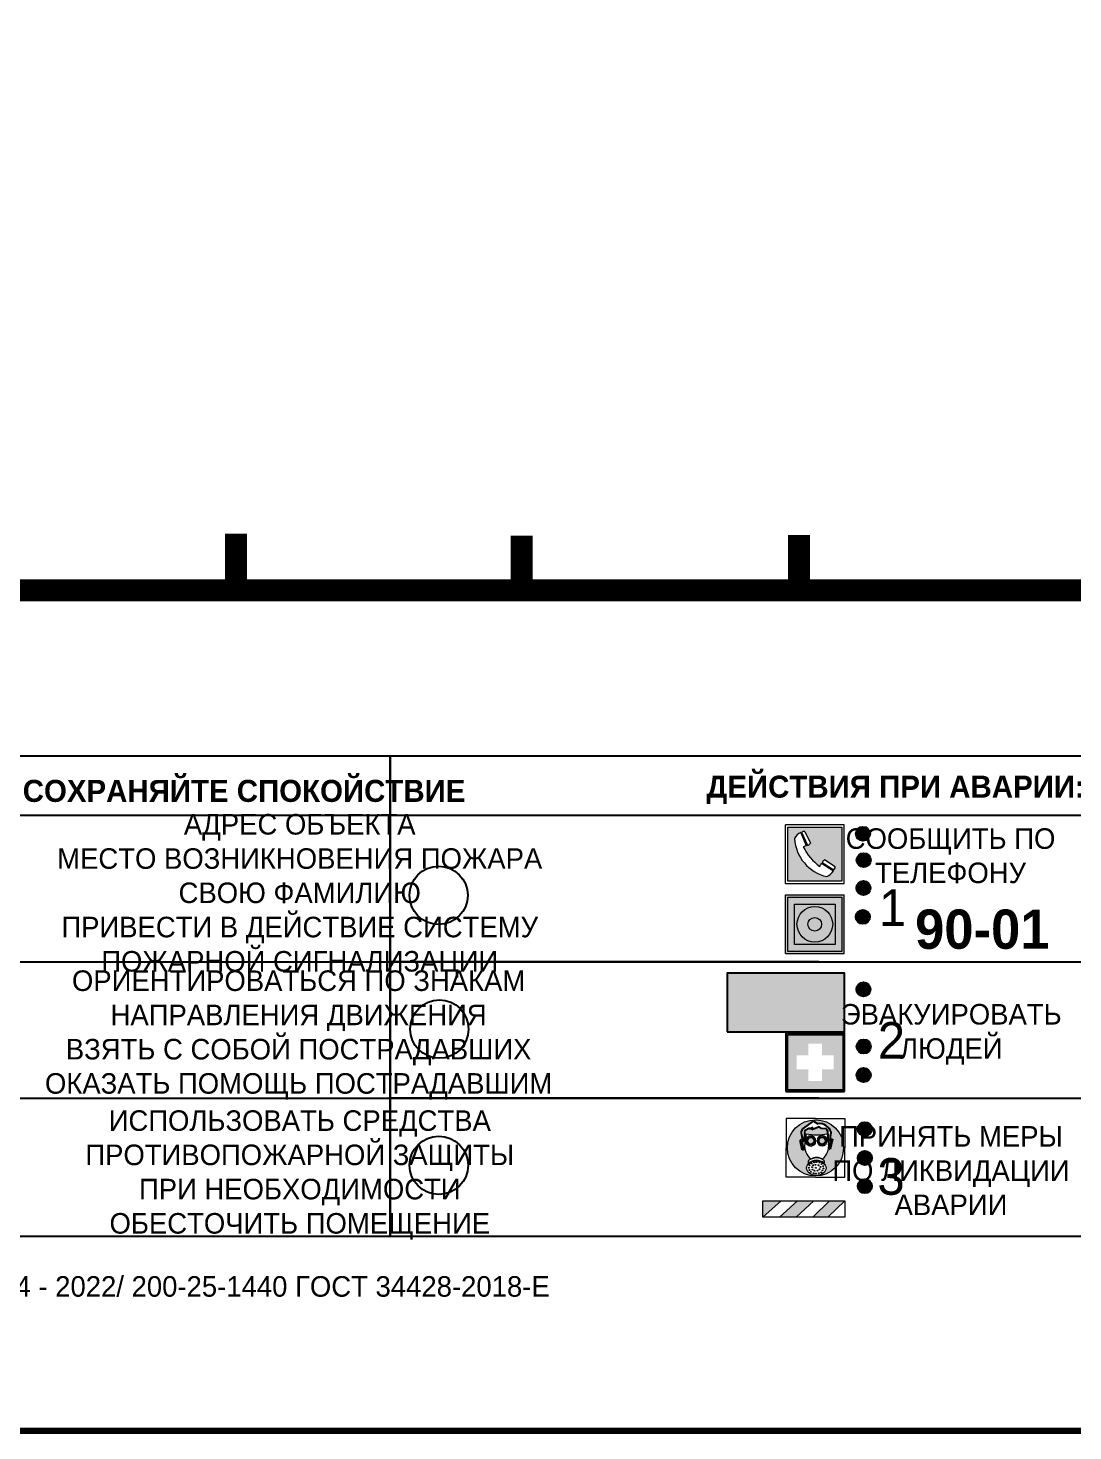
# Model space of a CAD drawing. Header units: millimetres. Extents: x 13810 to 67229, y 12374 to 21950.
# Drawn here: x 35028.2 to 35170.6, y 20273 to 20464.2 of the extents above; entities that cross this region are included whole.
import ezdxf

# ---------------------------------------------------------------- set-up
doc = ezdxf.new("R2010")
doc.units = ezdxf.units.MM
doc.styles.add('обычный', font='arial.ttf')

# ---------------------------------------------------------------- blocks, each defined once
blk = doc.blocks.new('A$C38D26F80')
h = blk.add_hatch(color=5)
h.dxf.hatch_style = 1
h.paths.add_polyline_path([(-8.77, -4.48, 1), (-0.19, -4.48, 1)])
h.paths.add_polyline_path([(-6.75, -3.58), (-6.75, -3.31), (-6.62, -3.22), (-6.5, -3.22), (-6.42, -3.3), (-6.39, -3.28), (-6.59, -2.23), (-6.59, -2.01), (-6.38, -1.58), (-4.76, -0.4), (-4.13, -0.79, -0.362848), (-2.1, -2.1, -0.201049), (-2.17, -2.48, 0.085434), (-2.26, -3.13), (-1.9, -3.16), (-2.25, -4.7), (-2.4, -4.59), (-2.43, -4.34), (-2.36, -4.34), (-2.14, -3.34), (-2.47, -3.42), (-2.58, -1.95), (-2.77, -1.58), (-3.58, -1.52), (-3.92, -1.26), (-5.05, -1.73), (-4.87, -1.39), (-5.41, -1.6), (-5.41, -1.46), (-6.13, -1.87), (-6.18, -3.5), (-6.56, -3.47), (-6.37, -4.59), (-6.16, -4.43), (-6.16, -4.66), (-6.36, -4.79), (-6.37, -4.8), (-6.51, -4.76)], flags=16)
h.paths.add_polyline_path([(-6.51, -4.76), (-6.36, -4.79), (-6.37, -4.8)], flags=0)
h.paths.add_polyline_path([(-5.92, -2.34, 0.089508), (-2.67, -2.35), (-2.48, -3.88, -0.268602), (-3.4, -6.18, 0.262449), (-5.2, -6.18, -0.268602), (-6.11, -3.88)], flags=16)
edge = h.paths.add_edge_path(flags=16)
edge.add_ellipse((-5.19, -3.41), major_axis=(0, 0.842), ratio=0.848992, start_angle=0, end_angle=360)
edge = h.paths.add_edge_path(flags=0)
edge.add_ellipse((-5.19, -3.39), major_axis=(0, 0.665), ratio=0.853798, start_angle=0, end_angle=360)
edge = h.paths.add_edge_path(flags=0)
edge.add_ellipse((-5.19, -3.4), major_axis=(0, 0.528), ratio=0.864094, start_angle=0, end_angle=360)
edge = h.paths.add_edge_path(flags=16)
edge.add_ellipse((-3.47, -3.4), major_axis=(0, 0.842), ratio=0.848992, start_angle=0, end_angle=360)
h.paths.add_polyline_path([(-3.13, -6.45), (-3.13, -6.84, 0.383174), (-5.57, -6.85), (-5.57, -6.49, -0.369952)], flags=16)
edge = h.paths.add_edge_path(flags=0)
edge.add_ellipse((-3.47, -3.39), major_axis=(0, 0.665), ratio=0.853798, start_angle=0, end_angle=360)
edge = h.paths.add_edge_path(flags=0)
edge.add_ellipse((-3.47, -3.4), major_axis=(0, 0.528), ratio=0.864094, start_angle=0, end_angle=360)
edge = h.paths.add_edge_path(flags=16)
edge.add_ellipse((-4.34, -7.57), major_axis=(-1.48, 0), ratio=0.744955, start_angle=0, end_angle=360)
h.paths.add_polyline_path([(-5.01, -6.85, -1), (-5.15, -6.85, -1)], flags=0)
h.paths.add_polyline_path([(-5.33, -7.14, -1), (-5.47, -7.14, -1)], flags=0)
h.paths.add_polyline_path([(-4.61, -6.71, -1), (-4.74, -6.71, -1)], flags=16)
h.paths.add_polyline_path([(-5.43, -7.51, -1), (-5.57, -7.51, -1)], flags=0)
h.paths.add_polyline_path([(-4.26, -6.67, -1), (-4.4, -6.67, -1)], flags=16)
h.paths.add_polyline_path([(-4.74, -7.14, -1), (-4.88, -7.14, -1)], flags=0)
h.paths.add_polyline_path([(-4.93, -7.43, -1), (-5.07, -7.43, -1)], flags=0)
h.paths.add_polyline_path([(-4.41, -7.07, -1), (-4.54, -7.07, -1)], flags=0)
h.paths.add_polyline_path([(-5.33, -7.87, -1), (-5.46, -7.87, -1)], flags=0)
h.paths.add_polyline_path([(-3.8, -6.71, -1), (-3.94, -6.71, -1)], flags=16)
h.paths.add_polyline_path([(-4.85, -7.78, -1), (-4.98, -7.78, -1)], flags=0)
h.paths.add_polyline_path([(-3.96, -7.14, -1), (-4.1, -7.14, -1)], flags=0)
h.paths.add_polyline_path([(-4.33, -7.53, -1), (-4.47, -7.53, -1)], flags=0)
h.paths.add_polyline_path([(-5.09, -8.12, -1), (-5.23, -8.12, -1)], flags=0)
h.paths.add_polyline_path([(-3.5, -6.94, -1), (-3.64, -6.94, -1)], flags=0)
h.paths.add_polyline_path([(-4.54, -7.97, -1), (-4.68, -7.97, -1)], flags=0)
h.paths.add_polyline_path([(-3.66, -7.39, -1), (-3.8, -7.39, -1)], flags=0)
h.paths.add_polyline_path([(-4.73, -8.35, -1), (-4.86, -8.35, -1)], flags=0)
h.paths.add_polyline_path([(-4.09, -7.96, -1), (-4.23, -7.96, -1)], flags=0)
h.paths.add_polyline_path([(-3.77, -7.74, -1), (-3.91, -7.74, -1)], flags=0)
h.paths.add_polyline_path([(-3.22, -7.27, -1), (-3.35, -7.27, -1)], flags=0)
h.paths.add_polyline_path([(-4.34, -8.4, -1), (-4.47, -8.4, -1)], flags=0)
h.paths.add_polyline_path([(-3.16, -7.61, -1), (-3.3, -7.61, -1)], flags=0)
h.paths.add_polyline_path([(-3.9, -8.35, -1), (-4.04, -8.35, -1)], flags=0)
h.paths.add_polyline_path([(-3.32, -7.91, -1), (-3.46, -7.91, -1)], flags=0)
h.paths.add_polyline_path([(-3.55, -8.23, -1), (-3.69, -8.23, -1)], flags=0)
at = {"color": 5, "lineweight": 5}
for p, q in [((-4.48, 0), (-8.96, 0)), ((-8.96, 0), (-8.96, -4.48)), ((-4.48, 0), (0, 0)), ((0, 0), (0, -4.48)), ((-6.59, -2.01), (-6.38, -1.58)), ((-6.59, -2.23), (-6.59, -2.01)), ((-6.38, -1.58), (-4.76, -0.4)), ((-6.13, -1.87), (-6.18, -3.5)), ((-5.41, -1.46), (-6.13, -1.87)), ((-4.87, -1.39), (-5.41, -1.6)), ((-5.41, -1.6), (-5.41, -1.46)), ((-3.92, -1.26), (-5.05, -1.73)), ((-5.05, -1.73), (-4.87, -1.39)), ((-4.76, -0.4), (-4.13, -0.79)), ((-3.58, -1.52), (-3.92, -1.26)), ((-2.77, -1.58), (-3.58, -1.52)), ((-2.58, -1.95), (-2.77, -1.58)), ((-2.47, -3.42), (-2.58, -1.95)), ((-6.75, -3.31), (-6.62, -3.22)), ((-6.75, -3.58), (-6.75, -3.31)), ((-6.51, -4.76), (-6.75, -3.58)), ((-6.62, -3.22), (-6.5, -3.22)), ((-6.39, -3.28), (-6.59, -2.23)), ((-6.18, -3.5), (-6.56, -3.47)), ((-6.56, -3.47), (-6.37, -4.59)), ((-6.5, -3.22), (-6.42, -3.3)), ((-6.42, -3.3), (-6.39, -3.28)), ((-5.92, -2.34), (-6.11, -3.88)), ((-2.67, -2.34), (-2.48, -3.88)), ((-2.14, -3.34), (-2.47, -3.42)), ((-2.36, -4.34), (-2.14, -3.34)), ((-1.9, -3.16), (-2.26, -3.13)), ((-2.25, -4.7), (-1.9, -3.16)), ((-8.96, -8.96), (-8.96, -4.48)), ((-6.37, -4.8), (-6.51, -4.76)), ((-6.37, -4.59), (-6.16, -4.43)), ((-6.16, -4.66), (-6.37, -4.8)), ((-6.16, -4.43), (-6.16, -4.66)), ((-2.43, -4.34), (-2.4, -4.59)), ((-2.43, -4.34), (-2.36, -4.34)), ((-2.4, -4.59), (-2.25, -4.7)), ((0, -8.96), (0, -4.48)), ((-5.57, -6.49), (-5.57, -6.85)), ((-3.13, -6.45), (-3.13, -6.84)), ((-4.48, -8.96), (-8.96, -8.96)), ((-4.48, -8.96), (0, -8.96))]:
    blk.add_line(p, q, dxfattribs=at)
at = {"color": 5}
for p, q in [((-6.59, -2.01), (-6.38, -1.58)), ((-6.59, -2.23), (-6.59, -2.01)), ((-6.38, -1.58), (-4.76, -0.4)), ((-6.13, -1.87), (-6.18, -3.5)), ((-5.41, -1.46), (-6.13, -1.87)), ((-4.87, -1.39), (-5.41, -1.6)), ((-5.41, -1.6), (-5.41, -1.46)), ((-3.92, -1.26), (-5.05, -1.73)), ((-5.05, -1.73), (-4.87, -1.39)), ((-4.76, -0.4), (-4.13, -0.79)), ((-3.58, -1.52), (-3.92, -1.26)), ((-2.77, -1.58), (-3.58, -1.52)), ((-2.58, -1.95), (-2.77, -1.58)), ((-2.47, -3.42), (-2.58, -1.95)), ((-6.75, -3.31), (-6.62, -3.22)), ((-6.75, -3.58), (-6.75, -3.31)), ((-6.51, -4.76), (-6.75, -3.58)), ((-6.62, -3.22), (-6.5, -3.22)), ((-6.39, -3.28), (-6.59, -2.23)), ((-6.18, -3.5), (-6.56, -3.47)), ((-6.56, -3.47), (-6.37, -4.59)), ((-6.5, -3.22), (-6.42, -3.3)), ((-6.42, -3.3), (-6.39, -3.28)), ((-2.14, -3.34), (-2.47, -3.42)), ((-2.36, -4.34), (-2.14, -3.34)), ((-2.26, -3.13), (-1.9, -3.16)), ((-1.9, -3.16), (-2.25, -4.7)), ((-6.37, -4.8), (-6.51, -4.76)), ((-6.36, -4.79), (-6.51, -4.76)), ((-6.37, -4.59), (-6.16, -4.43)), ((-6.16, -4.66), (-6.37, -4.8)), ((-6.16, -4.66), (-6.36, -4.79)), ((-6.16, -4.43), (-6.16, -4.66)), ((-2.4, -4.59), (-2.43, -4.34)), ((-2.43, -4.34), (-2.36, -4.34)), ((-2.25, -4.7), (-2.4, -4.59))]:
    blk.add_line(p, q, dxfattribs=at)
at = {"color": 5, "lineweight": 5}
for centre, radius in [((-4.48, -4.48), 4.29), ((-5.5, -7.51), 0.0678), ((-5.4, -7.14), 0.0678), ((-5.4, -7.87), 0.0678), ((-5.16, -8.12), 0.0678), ((-5.08, -6.85), 0.0678), ((-5, -7.43), 0.0678), ((-4.91, -7.78), 0.0678), ((-4.81, -7.14), 0.0678), ((-4.79, -8.35), 0.0678), ((-4.67, -6.71), 0.0678), ((-4.61, -7.97), 0.0678), ((-4.47, -7.07), 0.0678), ((-4.4, -7.53), 0.0678), ((-4.4, -8.4), 0.0678), ((-4.33, -6.67), 0.0678), ((-4.16, -7.96), 0.0678), ((-4.03, -7.14), 0.0678), ((-3.97, -8.35), 0.0678), ((-3.87, -6.71), 0.0678), ((-3.84, -7.74), 0.0678), ((-3.73, -7.39), 0.0678), ((-3.62, -8.23), 0.0678), ((-3.57, -6.94), 0.0678), ((-3.39, -7.91), 0.0678), ((-3.28, -7.27), 0.0678), ((-3.23, -7.61), 0.0678)]:
    blk.add_circle(centre, radius, dxfattribs=at)
at = {"color": 5}
for centre, radius, start, end in [((-3.89, -2.66), 1.88, 17.387, 97.1599), ((-2.6, -2.2), 0.511, 326.3906, 11.8614), ((-0.35, -3.07), 1.91, 162.2553, 181.7878)]:
    blk.add_arc(centre, radius, start, end, dxfattribs=at)
at = {"color": 5, "lineweight": 5}
for centre, radius, start, end in [((-2.6, -2.2), 0.513, 326.4781, 11.7739), ((-3.66, -4.24), 2.47, 171.573, 231.7124), ((-4.28, 6.66), 9.15, 259.6987, 280.1569), ((-4.93, -4.24), 2.47, 308.2876, 8.427), ((-0.47, -3.05), 1.79, 161.5846, 182.4584), ((-4.33, -7.88), 1.87, 50.358, 131.5662), ((-4.34, -8.2), 1.82, 48.4943, 132.3565), ((-4.3, -7.78), 1.83, 60.5889, 119.4111)]:
    blk.add_arc(centre, radius, start, end, dxfattribs=at)
for centre, major_axis, ratio in [((-5.19, -3.41), (0, 0.842), 0.848992), ((-5.19, -3.39), (0, 0.665), 0.853798), ((-5.19, -3.4), (0, 0.528), 0.864094), ((-3.47, -3.4), (0, 0.842), 0.848992), ((-3.47, -3.39), (0, 0.665), 0.853798), ((-3.47, -3.4), (0, 0.528), 0.864094), ((-4.34, -7.57), (-1.48, 0), 0.744955)]:
    blk.add_ellipse(centre, major_axis=major_axis, ratio=ratio, dxfattribs=at)
blk = doc.blocks.new('A$C47DD6509')
at = {"lineweight": 5}
for points in [[(-8.69, 0), (-11.19, 0), (-11.19, -2.22)], [(-4.22, 0), (-6.45, 0), (-8.91, -2.22), (-6.61, -2.22)], [(0, 0), (-2.09, 0), (-4.36, -2.22), (-2.29, -2.22)]]:
    blk.add_hatch(color=242, dxfattribs=at).paths.add_polyline_path(points)
at = {"color": 242, "lineweight": 5}
for p, q in [((-11.19, -2.22), (-8.69, 0)), ((-11.19, -2.22), (-11.19, 0)), ((-11.19, 0), (-8.69, 0)), ((-11.19, 0), (0, 0)), ((-8.91, -2.22), (-6.45, 0)), ((-6.61, -2.22), (-4.22, 0)), ((-4.36, -2.22), (-2.09, 0)), ((-2.29, -2.22), (0, 0)), ((0, 0), (0, -2.22)), ((0, -2.22), (-11.19, -2.22))]:
    blk.add_line(p, q, dxfattribs=at)
blk = doc.blocks.new('A$C32E8229D')
at = {"true_color": 0xffffff}
blk.add_hatch(color=7, dxfattribs=at).paths.add_polyline_path([(0, 0), (0, -8), (16, -8), (16, 0)])
h = blk.add_hatch(color=126)
h.paths.add_polyline_path([(0.2, -0.2), (15.8, -0.2), (15.8, -7.8), (0.2, -7.8)])
h.paths.add_polyline_path([(13.49, -2.05), (12.08, -2.05), (11.37, -2.63, 0.162397), (11.29, -2.84), (11.29, -3.63), (10.35, -3.63), (10.35, -4.05), (11.68, -4.05), (11.68, -3.48), (12.26, -4.28), (11.29, -5.1), (11.29, -6.78), (11.85, -6.78), (11.85, -5.44), (12.8, -4.64), (12.8, -5.94), (14.46, -5.94), (14.46, -5.39), (13.45, -5.39), (13.45, -3.97), (12.46, -2.59), (13.15, -2.59), (13.69, -3.34), (14.18, -3)], flags=16)
h.paths.add_polyline_path([(10.74, -1.82, 1), (11.8, -1.82, 1)], flags=16)
h.paths.add_polyline_path([(9.39, -3.59), (5.99, -3.59), (6.56, -3.03), (5.91, -3.03), (5.1, -3.83), (5.91, -4.64), (6.56, -4.64), (5.99, -4.09), (9.39, -4.09)], flags=16)
h.paths.add_polyline_path([(4.29, -1.08), (1.72, -1.08), (1.72, -6.6), (4.29, -6.6)], flags=16)
at = {"color": 126}
blk.add_lwpolyline([(16, -8), (0, -8), (0, 0), (16, 0)], close=True, dxfattribs=at)
blk = doc.blocks.new('A$C18900ED3')
h = blk.add_hatch(color=126)
h.paths.add_polyline_path([(-0.18, -0.18), (-7.02, -0.18), (-7.02, -7.02), (-0.18, -7.02)])
h.paths.add_polyline_path([(-5.89, -4.46), (-5.89, -2.77), (-4.46, -2.77), (-4.46, -1.31), (-2.77, -1.31), (-2.77, -2.77), (-1.33, -2.77), (-1.33, -4.46), (-2.77, -4.46), (-2.77, -5.89), (-4.46, -5.89), (-4.46, -4.46)], flags=16)
at = {"color": 126}
for p, q in [((-7.2, 0), (-7.2, -7.2)), ((0, 0), (-7.2, 0)), ((0, -7.2), (0, 0)), ((-7.02, -7.02), (-7.02, -0.18)), ((-7.02, -0.18), (-0.18, -0.18)), ((-0.18, -0.18), (-0.18, -7.02)), ((-7.2, -7.2), (0, -7.2)), ((-0.18, -7.02), (-7.02, -7.02))]:
    blk.add_line(p, q, dxfattribs=at)
blk = doc.blocks.new('A$C456E1F9C')
at = {"lineweight": 5}
h = blk.add_hatch(color=242, dxfattribs=at)
h.paths.add_polyline_path([(0.51, -1.47), (0.51, -13.26), (12.29, -13.26), (12.29, -1.47)])
h.paths.add_polyline_path([(5.42, -4.95, -0.254479), (4.78, -5.4), (3.52, -2.53, -0.209735), (4.23, -2.4)], flags=16)
h.paths.add_polyline_path([(8.53, -8.6), (10.87, -10.17), (10.54, -10.76), (8.03, -9.13, -0.192251)], flags=16)
h.paths.add_polyline_path([(4.61, -5.49, 0.005518), (3.87, -5.72, 0.128647), (7.49, -10.01, 0.00809), (7.83, -9.33), (10.47, -10.97, -0.16736), (8.99, -12.25, -0.327862), (1.95, -3.95, -0.166952), (3.36, -2.62)], flags=16)
at = {"color": 242, "lineweight": 5}
for p, q in [((0, -13.77), (0, -0.97)), ((12.8, -0.97), (0, -0.97)), ((4.61, -5.49), (3.36, -2.62)), ((3.52, -2.53), (4.78, -5.4)), ((4.23, -2.4), (5.42, -4.95)), ((12.8, -13.77), (12.8, -0.97)), ((8.03, -9.13), (10.54, -10.76)), ((10.81, -10.12), (8.53, -8.6)), ((7.83, -9.33), (10.47, -10.97)), ((10.54, -10.76), (10.8, -10.3)), ((10.8, -10.3), (10.81, -10.12)), ((0, -13.77), (12.8, -13.77))]:
    blk.add_line(p, q, dxfattribs=at)
blk.add_lwpolyline([(0.51, -1.47), (12.29, -1.47), (12.29, -13.26), (0.51, -13.26)], close=True, dxfattribs=at)
for centre, radius, start, end in [((4.59, -5.34), 2.99, 114.2845, 152.1974), ((4.02, -3.27), 0.891, 76.3284, 123.7092), ((11.12, -3.31), 9.19, 183.9915, 256.6009), ((14.98, -39.1), 35.17, 107.1487, 108.4135), ((13.86, -0.94), 11.08, 205.5536, 234.8762), ((4.68, -4.59), 0.824, 276.9621, 334.0723), ((8.94, -9.5), 0.989, 114.4092, 157.9388), ((-13.31, 0.8), 23.44, 332.5487, 334.4027), ((7.87, -9.46), 3, 291.9291, 329.9329)]:
    blk.add_arc(centre, radius, start, end, dxfattribs=at)
blk = doc.blocks.new('A$C54414219')
at = {"true_color": 0xffffff}
h = blk.add_hatch(color=7, dxfattribs=at)
h.paths.add_polyline_path([(2.39, -9.45), (2.39, -18.3), (11.23, -18.3), (11.23, -9.45)], flags=0)
h.paths.add_polyline_path([(10.71, -13.87, -1), (2.92, -13.87, -1)], flags=0)
h.paths.add_polyline_path([(8.3, -13.87, -1), (5.33, -13.87, -1)], flags=0)
h.paths.add_polyline_path([(0.41, -7.47), (0.41, -20.27), (13.21, -20.27), (13.21, -7.47)])
h.paths.add_polyline_path([(0.92, -19.77), (12.71, -19.77), (12.71, -7.98), (0.92, -7.98)], flags=16)
h.paths.add_polyline_path([(11.23, -9.45), (11.23, -18.3), (2.39, -18.3), (2.39, -9.45)], flags=0)
at = {"lineweight": 5}
h = blk.add_hatch(color=242, dxfattribs=at)
h.paths.add_polyline_path([(12.71, -7.98), (0.92, -7.98), (0.92, -19.77), (12.71, -19.77)])
h.paths.add_polyline_path([(11.23, -18.3), (2.39, -18.3), (2.39, -9.45), (11.23, -9.45)], flags=16)
h.paths.add_polyline_path([(10.71, -13.87, -1), (2.92, -13.87, -1)], flags=0)
h.paths.add_polyline_path([(8.3, -13.87, -1), (5.33, -13.87, -1)], flags=0)
at = {"true_color": 0xffffff}
h = blk.add_hatch(color=7, dxfattribs=at)
h.paths.add_polyline_path([(2.39, -9.45), (2.39, -18.3), (11.23, -18.3), (11.23, -9.45)])
h.paths.add_polyline_path([(10.71, -13.87, -1), (2.92, -13.87, -1)], flags=16)
h.paths.add_polyline_path([(8.3, -13.87, -1), (5.33, -13.87, -1)], flags=0)
at = {"lineweight": 5}
h = blk.add_hatch(color=242, dxfattribs=at)
h.paths.add_polyline_path([(2.92, -13.87, 1), (10.71, -13.87, 1)])
h.paths.add_polyline_path([(8.3, -13.87, -1), (5.33, -13.87, -1)], flags=16)
at = {"color": 242, "lineweight": 5}
for p, q in [((0.41, -20.27), (0.41, -7.47)), ((0.41, -7.47), (13.21, -7.47)), ((0.41, -7.47), (13.21, -7.47)), ((13.21, -20.27), (13.21, -7.47)), ((0.41, -20.27), (13.21, -20.27))]:
    blk.add_line(p, q, dxfattribs=at)
for points in [[(0.92, -7.98), (12.71, -7.98), (12.71, -19.77), (0.92, -19.77)], [(2.39, -9.45), (11.23, -9.45), (11.23, -18.3), (2.39, -18.3)]]:
    blk.add_lwpolyline(points, close=True, dxfattribs=at)
for radius in [3.89, 1.49]:
    blk.add_circle((6.81, -13.87), radius, dxfattribs=at)

msp = doc.modelspace()

# ---------------------------------------------------------------- hatches: boundary and pattern name
at = {"lineweight": 0}
h = msp.add_hatch(color=256, dxfattribs=at)
h.dxf.hatch_style = 1
h.paths.add_polyline_path([(35141, 20354.39, 1), (35142.93, 20354.39, 1)])
h = msp.add_hatch(color=256, dxfattribs=at)
h.dxf.hatch_style = 1
h.paths.add_polyline_path([(35141.1, 20350.8, 1), (35143.03, 20350.8, 1)])
h = msp.add_hatch(color=256, dxfattribs=at)
h.dxf.hatch_style = 1
h.paths.add_polyline_path([(35141.06, 20346.99, 1), (35142.99, 20346.99, 1)])
h = msp.add_hatch(color=256, dxfattribs=at)
h.dxf.hatch_style = 1
h.paths.add_polyline_path([(35140.98, 20343.06, 1), (35142.91, 20343.06, 1)])
h = msp.add_hatch(color=256, dxfattribs=at)
h.dxf.hatch_style = 1
h.paths.add_polyline_path([(35141.06, 20333.18, 1), (35143, 20333.18, 1)])
h = msp.add_hatch(color=256, dxfattribs=at)
h.dxf.hatch_style = 1
h.paths.add_polyline_path([(35141.1, 20325.4, 1), (35143.04, 20325.4, 1)])
h = msp.add_hatch(color=256, dxfattribs=at)
h.dxf.hatch_style = 1
h.paths.add_polyline_path([(35141.1, 20321.5, 1), (35143.03, 20321.5, 1)])
h = msp.add_hatch(color=256, dxfattribs=at)
h.dxf.hatch_style = 1
h.paths.add_polyline_path([(35141.26, 20314.14, 1), (35143.19, 20314.14, 1)])
h = msp.add_hatch(color=256, dxfattribs=at)
h.dxf.hatch_style = 1
h.paths.add_polyline_path([(35141.25, 20310.2, 1), (35143.18, 20310.2, 1)])
h = msp.add_hatch(color=256, dxfattribs=at)
h.dxf.hatch_style = 1
h.paths.add_polyline_path([(35141.25, 20306.36, 1), (35143.18, 20306.36, 1)])

# ---------------------------------------------------------------- linework, layer by layer
at = {"color": 2, "lineweight": 100}
for points in [[(34908.39, 20668), (35508.39, 20668), (35508.39, 20273), (34908.39, 20273)], [(34908.39, 20273), (35508.39, 20273), (35508.39, 19878), (34908.39, 19878)]]:
    msp.add_lwpolyline(points, close=True, dxfattribs=at)
at = {"lineweight": 0, "const_width": 3}
for points in [[(35010.81, 20519.78), (35010.81, 20387.57), (35486.06, 20387.57), (35486.06, 20539.46)], [(35056.54, 20388.67), (35056.54, 20395.28)], [(35095.47, 20388.41), (35095.47, 20395.03)], [(35133.27, 20388.5), (35133.27, 20395.12)]]:
    msp.add_lwpolyline(points, dxfattribs=at)
for points in [[(34933.75, 20356.92), (35077.52, 20356.92), (35077.52, 20364.97), (34933.75, 20364.97)], [(35077.52, 20356.92), (35221.28, 20356.92), (35221.28, 20364.97), (35077.52, 20364.97)], [(34933.75, 20356.92), (35077.52, 20356.92), (35077.52, 20299.52), (34933.75, 20299.52)], [(35077.52, 20356.92), (35221.28, 20356.92), (35221.28, 20299.52), (35077.52, 20299.52)]]:
    msp.add_lwpolyline(points, close=True)
for points in [[(34992.17, 20336.93), (34933.75, 20336.93), (35077.52, 20336.93)], [(35135.93, 20336.93), (35077.52, 20336.93), (35221.28, 20336.93)], [(34992.17, 20318.35), (34933.75, 20318.35), (35077.52, 20318.35)], [(35135.93, 20318.35), (35077.52, 20318.35), (35221.28, 20318.35)]]:
    msp.add_lwpolyline(points)
for centre, radius in [((35141.96, 20354.39), 0.966), ((35142.07, 20350.8), 0.966), ((35084.14, 20346), 3.98), ((35142.03, 20346.99), 0.966), ((35141.95, 20343.06), 0.966), ((35142.03, 20333.18), 0.966), ((35084.24, 20327.77), 3.98), ((35142.07, 20325.4), 0.966), ((35142.06, 20321.5), 0.966), ((35142.22, 20314.14), 0.966), ((35084.17, 20309.2), 3.98), ((35142.22, 20310.2), 0.966), ((35142.22, 20306.36), 0.966)]:
    msp.add_circle(centre, radius)

# ---------------------------------------------------------------- block references
for name, p, xscale, yscale, zscale in [('A$C456E1F9C', (35131.41, 20356.2), 0.625, 0.625, 0.625), ('A$C54414219', (35131.15, 20350.72), 0.625, 0.625, 0.625), ('A$C18900ED3', (35139.47, 20327.25), 1.111111111007631, 1.111111111007631, 1.111111111007631), ('A$C38D26F80', (35139.49, 20315.58), 0.8928571427240968, 0.8928571427240968, 0.8928571427240968)]:
    msp.add_blockref(name, p, dxfattribs=dict(xscale=xscale, yscale=yscale, zscale=zscale))
at = {"xscale": -1}
msp.add_blockref('A$C32E8229D', (35139.47, 20335.4), dxfattribs=at)
at = {"color": 242, "true_color": 0xc1121c}
msp.add_blockref('A$C47DD6509', (35139.49, 20304.36), dxfattribs=at)

# ---------------------------------------------------------------- texts
at = {"lineweight": 0, "attachment_point": 5, "style": 'обычный'}
for s, insert, char_height, width in [('{\\fProxima Nova Rg|b1|i0|c204|p2;ДЕЙСТВИЯ ПРИ ПОЖАРЕ: СОХРАНЯЙТЕ СПОКОЙСТВИЕ\\H1.6644x; }', (35030.91, 20359.8), 3, 175.1736), ('{\\fProxima Nova Rg|b1|i0|c204|p2;ДЕЙСТВИЯ ПРИ АВАРИИ: СОХРАНЯЙТЕ СПОКОЙСТВИЕ\\H1.6644x; }', (35177.13, 20360.38), 3, 175.1736), ('\\pi-8.4,l8.4,t8.4;{\\fProxima Nova Rg|b0|i0|c204|p2;АДРЕС ОБЪЕКТА\\PМЕСТО ВОЗНИКНОВЕНИЯ ПОЖАРА \\PСВОЮ ФАМИЛИЮ\\PПРИВЕСТИ В ДЕЙСТВИЕ СИСТЕМУ \\PПОЖАРНОЙ СИГНАЛИЗАЦИИ}', (35065.21, 20345.94), 2.8, 126.6484), ('{\\fProxima Nova Rg|b0|i0|c204|p2;СООБЩИТЬ ПО \\PТЕЛЕФОНУ}', (35153.9, 20351.38), 2.8, 126.6484), ('{\\fProxima Nova Rg|b0|i0|c204|p2;1\\H1.1667x; }', (35146, 20344.31), 5, 126.6484), ('{\\fProxima Nova Rg|b1|i0|c204|p2;\\H1.0714x;90-01\\fProxima Nova Rg|b0|i0|c204|p2;\\H0.93331x; \\H1.3449x; }', (35158.23, 20341.35), 5, 126.6484), ('\\pi-8.4,l8.4,t8.4;{\\fProxima Nova Rg|b0|i0|c204|p2;ОРИЕНТИРОВАТЬСЯ ПО ЗНАКАМ \\PНАПРАВЛЕНИЯ ДВИЖЕНИЯ\\PВЗЯТЬ С СОБОЙ ПОСТРАДАВШИХ\\PОКАЗАТЬ ПОМОЩЬ ПОСТРАДАВШИМ}', (35065.06, 20326.96), 2.8, 126.6484), ('{\\fProxima Nova Rg|b0|i0|c204|p2;ЭВАКУИРОВАТЬ \\PЛЮДЕЙ}', (35154, 20327.05), 2.8, 126.6484), ('{\\fProxima Nova Rg|b0|i0|c204|p2;2\\H1.1967x; }', (35145.85, 20326.23), 5, 126.6484), ('\\pi-8.4,l8.4,t8.4;{\\fProxima Nova Rg|b0|i0|c204|p2;ИСПОЛЬЗОВАТЬ СРЕДСТВА \\PПРОТИВОПОЖАРНОЙ ЗАЩИТЫ \\PПРИ НЕОБХОДИМОСТИ \\PОБЕСТОЧИТЬ ПОМЕЩЕНИЕ}', (35065.22, 20307.89), 2.8, 126.6484), ('{\\fProxima Nova Rg|b0|i0|c204|p2;ПРИНЯТЬ МЕРЫ \\PПО ЛИКВИДАЦИИ \\PАВАРИИ}', (35153.96, 20308.48), 2.8, 126.6484), ('{\\fProxima Nova Rg|b0|i0|c204|p2;3\\H1.1967x; }', (35145.79, 20307.65), 5, 126.6484), ('\\pi-8.4,l8.4,t8.4;{\\fProxima Nova Rg|b0|i0|c204|p2;ИЗГОТОВИТЕЛЬ: ИП АНДРЕЕВ А. А.\\fProxima Nova Rg|b0|i0|c0|p2; \\fProxima Nova Rg|b0|i0|c204|p2;ФП-24 - 2022/ 200-25-1440 ГОСТ 34428-2018-Е\\H1.2266x; }', (35025.24, 20292.29), 2.8, 191.3484)]:
    msp.add_mtext(s, dxfattribs=dict(at, insert=insert, char_height=char_height, width=width))

doc.saveas('drawing.dxf')
